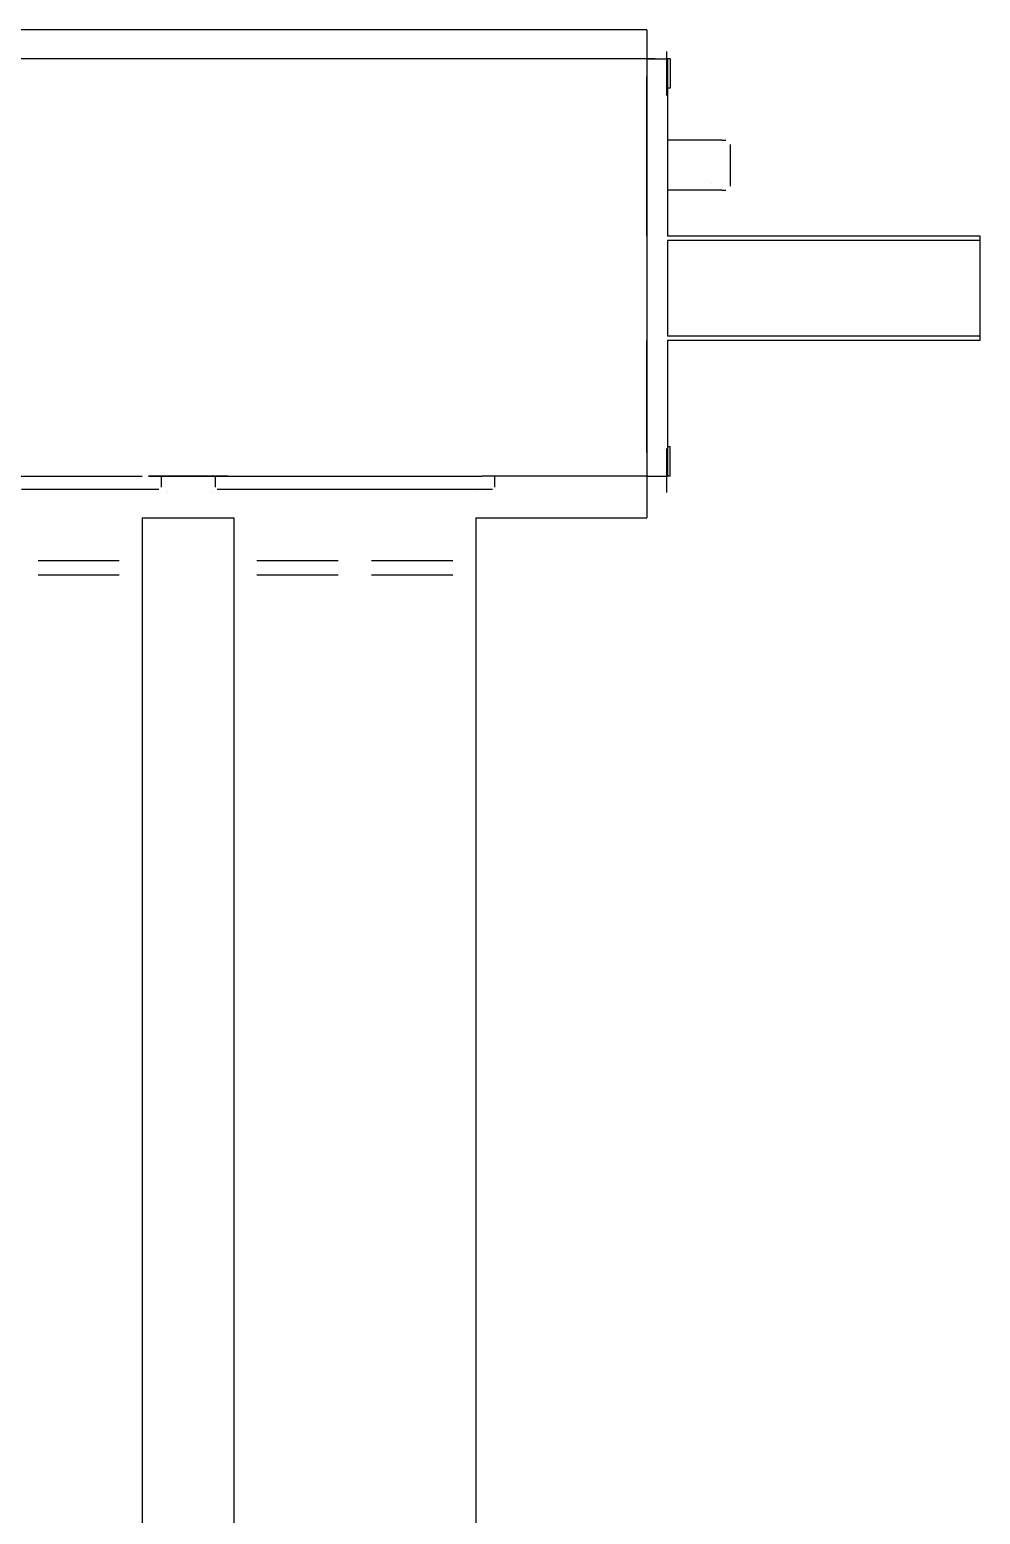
# Model space of a CAD drawing. Extents: x -84241 to 2571207, y -257021 to 1687411.
# Drawn here: x 38269.7 to 38497.7, y -12111.3 to -11755.4 of the extents above; entities that cross this region are included whole.
import ezdxf

# ---------------------------------------------------------------- set-up
doc = ezdxf.new("R2010")
doc.units = 0
doc.header["$LTSCALE"] = 1000
doc.layers.get('0').update_dxf_attribs({"linetype": 'CONTINUOUS'})
doc.layers.add('W-WSUP-EQPM', color=40, linetype='CONTINUOUS')

# ---------------------------------------------------------------- blocks, each defined once
blk = doc.blocks.new('*U359')
at = {"color": 8, "linetype": 'Continuous'}
for p, q in [((1470016.34, 3477072.33), (1468676.34, 3477072.33)), ((1470016.34, 3477072.33), (1470016.34, 3477022.83)), ((1470018.34, 3477065.33), (1468676.34, 3477065.33)), ((1470016.34, 3477065.33), (1470021.34, 3477065.33)), ((1470021.18, 3477056.54), (1470021.18, 3477067.12)), ((1470021.18, 3477067.12), (1470021.18, 3477067.12)), ((1470021.18, 3477067.12), (1470021.18, 3477067.12)), ((1470021.18, 3477067.12), (1470021.18, 3477067.12)), ((1470021.18, 3477067.12), (1470021.18, 3477067.12)), ((1470021.18, 3477067.12), (1470021.18, 3477067.12)), ((1470021.18, 3477067.12), (1470021.18, 3477067.12)), ((1470021.18, 3477067.12), (1470021.18, 3477067.12)), ((1470021.18, 3477067.12), (1470021.18, 3477067.12)), ((1470021.18, 3477067.12), (1470021.18, 3477067.12)), ((1470021.18, 3477067.12), (1470021.18, 3477067.12)), ((1470021.18, 3477067.12), (1470021.18, 3477067.12)), ((1470021.18, 3477067.12), (1470021.18, 3477067.12)), ((1470021.18, 3477067.12), (1470021.18, 3477067.12)), ((1470021.18, 3477067.12), (1470021.18, 3477067.12)), ((1470021.18, 3477067.12), (1470021.18, 3477067.12)), ((1470021.18, 3477067.12), (1470021.18, 3477067.12)), ((1470021.18, 3477067.12), (1470021.18, 3477067.12)), ((1470021.18, 3477067.12), (1470021.18, 3477067.12)), ((1470021.18, 3477067.12), (1470021.18, 3477067.12)), ((1470021.18, 3477067.12), (1470021.18, 3477067.12)), ((1470021.18, 3477067.12), (1470021.18, 3477067.12)), ((1470021.18, 3477067.12), (1470021.18, 3477067.12)), ((1470021.18, 3477067.12), (1470021.18, 3477067.12)), ((1470021.18, 3477067.12), (1470021.18, 3477067.12)), ((1470021.18, 3477067.12), (1470021.18, 3477067.12)), ((1470021.18, 3477067.12), (1470021.18, 3477067.12)), ((1470021.18, 3477067.12), (1470021.18, 3477067.12)), ((1470021.18, 3477067.12), (1470021.18, 3477067.12)), ((1470021.18, 3477067.12), (1470021.18, 3477067.12)), ((1470021.18, 3477067.12), (1470021.18, 3477067.12)), ((1470021.18, 3477067.12), (1470021.18, 3477067.12)), ((1470021.18, 3477067.12), (1470021.18, 3477067.12)), ((1470021.18, 3477067.12), (1470021.18, 3477067.12)), ((1470021.18, 3477067.12), (1470021.18, 3477067.12)), ((1470021.18, 3477067.12), (1470021.18, 3477067.12)), ((1470021.18, 3477067.12), (1470021.18, 3477067.12)), ((1470021.18, 3477067.12), (1470021.18, 3477067.12)), ((1470021.18, 3477067.12), (1470021.18, 3477067.12)), ((1470021.18, 3477067.12), (1470021.18, 3477067.12)), ((1470021.18, 3477067.12), (1470021.18, 3477067.12)), ((1470021.18, 3477067.12), (1470021.18, 3477067.12)), ((1470021.18, 3477067.12), (1470021.18, 3477067.12)), ((1470021.18, 3477067.12), (1470021.18, 3477067.12)), ((1470021.18, 3477067.12), (1470021.18, 3477067.12)), ((1470021.18, 3477067.12), (1470021.18, 3477067.12)), ((1470021.18, 3477067.12), (1470021.18, 3477067.12)), ((1470021.18, 3477067.12), (1470021.18, 3477067.12)), ((1470021.18, 3477067.12), (1470021.18, 3477067.12)), ((1470021.18, 3477067.12), (1470021.18, 3477067.12)), ((1470021.18, 3477067.12), (1470021.18, 3477067.12)), ((1470021.18, 3477067.12), (1470021.18, 3477067.12)), ((1470021.18, 3477067.12), (1470021.18, 3477067.12)), ((1470021.18, 3477067.12), (1470021.18, 3477067.12)), ((1470021.18, 3477067.12), (1470021.18, 3477067.12)), ((1470021.18, 3477067.12), (1470021.18, 3477067.12)), ((1470021.18, 3477067.12), (1470021.18, 3477067.12)), ((1470021.18, 3477067.12), (1470021.18, 3477067.12)), ((1470021.18, 3477067.12), (1470021.18, 3477067.12)), ((1470021.18, 3477067.12), (1470021.18, 3477067.12)), ((1470021.18, 3477067.12), (1470021.18, 3477067.12)), ((1470021.18, 3477067.12), (1470021.18, 3477067.12)), ((1470021.18, 3477067.12), (1470021.18, 3477067.12)), ((1470021.18, 3477067.12), (1470021.18, 3477067.12)), ((1470021.34, 3477065.33), (1470021.34, 3477022.83)), ((1470021.93, 3477065.33), (1470021.34, 3477065.33)), ((1470021.93, 3477065.33), (1470021.93, 3477058.33)), ((1470016.34, 3477022.83), (1470016.34, 3477061.09)), ((1470021.93, 3477058.33), (1470021.34, 3477058.33)), ((1470021.18, 3477056.54), (1470021.18, 3477056.54)), ((1470021.18, 3477056.54), (1470021.18, 3477056.54)), ((1470021.18, 3477056.54), (1470021.18, 3477056.54)), ((1470021.18, 3477056.54), (1470021.18, 3477056.54)), ((1470021.18, 3477056.54), (1470021.18, 3477056.54)), ((1470021.18, 3477056.54), (1470021.18, 3477056.54)), ((1470021.18, 3477056.54), (1470021.18, 3477056.54)), ((1470021.18, 3477056.54), (1470021.18, 3477056.54)), ((1470021.18, 3477056.54), (1470021.18, 3477056.54)), ((1470021.18, 3477056.54), (1470021.18, 3477056.54)), ((1470021.18, 3477056.54), (1470021.18, 3477056.54)), ((1470021.18, 3477056.54), (1470021.18, 3477056.54)), ((1470021.18, 3477056.54), (1470021.18, 3477056.54)), ((1470021.18, 3477056.54), (1470021.18, 3477056.54)), ((1470021.18, 3477056.54), (1470021.18, 3477056.54)), ((1470021.18, 3477056.54), (1470021.18, 3477056.54)), ((1470021.18, 3477056.54), (1470021.18, 3477056.54)), ((1470021.18, 3477056.54), (1470021.18, 3477056.54)), ((1470021.18, 3477056.54), (1470021.18, 3477056.54)), ((1470021.18, 3477056.54), (1470021.18, 3477056.54)), ((1470021.18, 3477056.54), (1470021.18, 3477056.54)), ((1470021.18, 3477056.54), (1470021.18, 3477056.54)), ((1470021.18, 3477056.54), (1470021.18, 3477056.54)), ((1470021.18, 3477056.54), (1470021.18, 3477056.54)), ((1470021.18, 3477056.54), (1470021.18, 3477056.54)), ((1470021.18, 3477056.54), (1470021.18, 3477056.54)), ((1470021.18, 3477056.54), (1470021.18, 3477056.54)), ((1470021.18, 3477056.54), (1470021.18, 3477056.54)), ((1470021.18, 3477056.54), (1470021.18, 3477056.54)), ((1470021.18, 3477056.54), (1470021.18, 3477056.54)), ((1470021.18, 3477056.54), (1470021.18, 3477056.54)), ((1470021.18, 3477056.54), (1470021.18, 3477056.54)), ((1470021.18, 3477056.54), (1470021.18, 3477056.54)), ((1470021.18, 3477056.54), (1470021.18, 3477056.54)), ((1470021.18, 3477056.54), (1470021.18, 3477056.54)), ((1470021.18, 3477056.54), (1470021.18, 3477056.54)), ((1470021.18, 3477056.54), (1470021.18, 3477056.54)), ((1470021.18, 3477056.54), (1470021.18, 3477056.54)), ((1470021.18, 3477056.54), (1470021.18, 3477056.54)), ((1470021.18, 3477056.54), (1470021.18, 3477056.54)), ((1470021.18, 3477056.54), (1470021.18, 3477056.54)), ((1470021.18, 3477056.54), (1470021.18, 3477056.54)), ((1470021.18, 3477056.54), (1470021.18, 3477056.54)), ((1470021.18, 3477056.54), (1470021.18, 3477056.54)), ((1470021.18, 3477056.54), (1470021.18, 3477056.54)), ((1470021.18, 3477056.54), (1470021.18, 3477056.54)), ((1470021.18, 3477056.54), (1470021.18, 3477056.54)), ((1470021.18, 3477056.54), (1470021.18, 3477056.54)), ((1470021.18, 3477056.54), (1470021.18, 3477056.54)), ((1470021.18, 3477056.54), (1470021.18, 3477056.54)), ((1470021.18, 3477056.54), (1470021.18, 3477056.54)), ((1470021.18, 3477056.54), (1470021.18, 3477056.54)), ((1470021.18, 3477056.54), (1470021.18, 3477056.54)), ((1470021.18, 3477056.54), (1470021.18, 3477056.54)), ((1470021.18, 3477056.54), (1470021.18, 3477056.54)), ((1470021.18, 3477056.54), (1470021.18, 3477056.54)), ((1470021.18, 3477056.54), (1470021.18, 3477056.54)), ((1470021.18, 3477056.54), (1470021.18, 3477056.54)), ((1470021.18, 3477056.54), (1470021.18, 3477056.54)), ((1470021.18, 3477056.54), (1470021.18, 3477056.54)), ((1470021.18, 3477056.54), (1470021.18, 3477056.54)), ((1470021.18, 3477056.54), (1470021.18, 3477056.54)), ((1470021.18, 3477056.54), (1470021.18, 3477056.54)), ((1470021.18, 3477056.54), (1470021.18, 3477056.54)), ((1470034.34, 3477045.83), (1470021.34, 3477045.83)), ((1470031.75, 3477045.97), (1470031.75, 3477045.97)), ((1470031.75, 3477045.97), (1470031.75, 3477045.97)), ((1470031.75, 3477045.97), (1470031.75, 3477045.97)), ((1470031.75, 3477045.97), (1470031.75, 3477045.97)), ((1470031.75, 3477045.97), (1470031.75, 3477045.97)), ((1470031.75, 3477045.97), (1470031.75, 3477045.97)), ((1470031.75, 3477045.97), (1470031.75, 3477045.97)), ((1470031.75, 3477045.97), (1470031.75, 3477045.97)), ((1470031.75, 3477045.97), (1470031.75, 3477045.97)), ((1470031.75, 3477045.97), (1470031.75, 3477045.97)), ((1470031.75, 3477045.97), (1470031.75, 3477045.97)), ((1470031.75, 3477045.97), (1470031.75, 3477045.97)), ((1470031.75, 3477045.97), (1470031.75, 3477045.97)), ((1470031.75, 3477045.97), (1470031.75, 3477045.97)), ((1470031.75, 3477045.97), (1470031.75, 3477045.97)), ((1470031.75, 3477045.97), (1470031.75, 3477045.97)), ((1470031.75, 3477045.97), (1470031.75, 3477045.97)), ((1470031.75, 3477045.97), (1470031.75, 3477045.97)), ((1470031.75, 3477045.97), (1470031.75, 3477045.97)), ((1470031.75, 3477045.97), (1470031.75, 3477045.97)), ((1470031.75, 3477045.97), (1470031.75, 3477045.97)), ((1470031.75, 3477045.97), (1470031.75, 3477045.97)), ((1470031.75, 3477045.97), (1470031.75, 3477045.97)), ((1470031.75, 3477045.97), (1470031.75, 3477045.97)), ((1470031.75, 3477045.97), (1470031.75, 3477045.97)), ((1470031.75, 3477045.97), (1470031.75, 3477045.97)), ((1470031.75, 3477045.97), (1470031.75, 3477045.97)), ((1470031.75, 3477045.97), (1470031.75, 3477045.97)), ((1470031.75, 3477045.97), (1470031.75, 3477045.97)), ((1470031.75, 3477045.97), (1470031.75, 3477045.97)), ((1470031.75, 3477045.97), (1470031.75, 3477045.97)), ((1470031.75, 3477045.97), (1470031.75, 3477045.97)), ((1470031.75, 3477045.97), (1470031.75, 3477045.97)), ((1470031.75, 3477045.97), (1470031.75, 3477045.97)), ((1470031.75, 3477045.97), (1470031.75, 3477045.97)), ((1470031.75, 3477045.97), (1470031.75, 3477045.97)), ((1470031.75, 3477045.97), (1470031.75, 3477045.97)), ((1470031.75, 3477045.97), (1470031.75, 3477045.97)), ((1470031.75, 3477045.97), (1470031.75, 3477045.97)), ((1470031.75, 3477045.97), (1470031.75, 3477045.97)), ((1470031.75, 3477045.97), (1470031.75, 3477045.97)), ((1470031.75, 3477045.97), (1470031.75, 3477045.97)), ((1470031.75, 3477045.97), (1470031.75, 3477045.97)), ((1470031.75, 3477045.97), (1470031.75, 3477045.97)), ((1470031.75, 3477045.97), (1470031.75, 3477045.97)), ((1470031.75, 3477045.97), (1470031.75, 3477045.97)), ((1470031.75, 3477045.97), (1470031.75, 3477045.97)), ((1470031.75, 3477045.97), (1470031.75, 3477045.97)), ((1470031.75, 3477045.97), (1470031.75, 3477045.97)), ((1470031.75, 3477045.97), (1470031.75, 3477045.97)), ((1470031.75, 3477045.97), (1470031.75, 3477045.97)), ((1470031.75, 3477045.97), (1470031.75, 3477045.97)), ((1470031.75, 3477045.97), (1470031.75, 3477045.97)), ((1470031.75, 3477045.97), (1470031.75, 3477045.97)), ((1470031.75, 3477045.97), (1470031.75, 3477045.97)), ((1470031.75, 3477045.97), (1470031.75, 3477045.97)), ((1470031.75, 3477045.97), (1470031.75, 3477045.97)), ((1470031.75, 3477045.97), (1470031.75, 3477045.97)), ((1470031.75, 3477045.97), (1470031.75, 3477045.97)), ((1470031.75, 3477045.97), (1470031.75, 3477045.97)), ((1470031.75, 3477045.97), (1470031.75, 3477045.97)), ((1470031.75, 3477045.97), (1470031.75, 3477045.97)), ((1470031.75, 3477045.97), (1470031.75, 3477045.97)), ((1470031.75, 3477045.97), (1470031.75, 3477045.97)), ((1470031.75, 3477045.97), (1470031.75, 3477045.97)), ((1470031.75, 3477045.97), (1470031.75, 3477045.97)), ((1470031.75, 3477045.97), (1470031.75, 3477045.97)), ((1470031.75, 3477045.97), (1470031.75, 3477045.97)), ((1470031.75, 3477045.97), (1470031.75, 3477045.97)), ((1470031.75, 3477045.97), (1470031.75, 3477045.97)), ((1470031.75, 3477045.97), (1470031.75, 3477045.97)), ((1470031.75, 3477045.97), (1470031.75, 3477045.97)), ((1470031.75, 3477045.97), (1470031.75, 3477045.97)), ((1470031.75, 3477045.97), (1470031.75, 3477045.97)), ((1470031.75, 3477045.97), (1470031.75, 3477045.97)), ((1470031.75, 3477045.97), (1470031.75, 3477045.97)), ((1470031.75, 3477045.97), (1470031.75, 3477045.97)), ((1470031.75, 3477045.97), (1470031.75, 3477045.97)), ((1470031.75, 3477045.97), (1470031.75, 3477045.97)), ((1470031.75, 3477045.97), (1470031.75, 3477045.97)), ((1470031.75, 3477045.97), (1470031.75, 3477045.97)), ((1470031.75, 3477045.97), (1470031.75, 3477045.97)), ((1470031.75, 3477045.97), (1470031.75, 3477045.97)), ((1470031.75, 3477045.97), (1470031.75, 3477045.97)), ((1470031.75, 3477045.97), (1470031.75, 3477045.97)), ((1470031.75, 3477045.97), (1470031.75, 3477045.97)), ((1470031.75, 3477045.97), (1470031.75, 3477045.97)), ((1470031.75, 3477045.97), (1470031.75, 3477045.97)), ((1470031.75, 3477045.97), (1470031.75, 3477045.97)), ((1470031.75, 3477045.97), (1470031.75, 3477045.97)), ((1470031.75, 3477045.97), (1470031.75, 3477045.97)), ((1470031.75, 3477045.97), (1470031.75, 3477045.97)), ((1470031.75, 3477045.97), (1470031.75, 3477045.97)), ((1470031.75, 3477045.97), (1470031.75, 3477045.97)), ((1470031.75, 3477045.97), (1470031.75, 3477045.97)), ((1470031.75, 3477045.97), (1470031.75, 3477045.97)), ((1470031.75, 3477045.97), (1470031.75, 3477045.97)), ((1470031.75, 3477045.97), (1470031.75, 3477045.97)), ((1470031.75, 3477045.97), (1470031.75, 3477045.97)), ((1470031.75, 3477045.97), (1470031.75, 3477045.97)), ((1470031.75, 3477045.97), (1470031.75, 3477045.97)), ((1470031.75, 3477045.97), (1470031.75, 3477045.97)), ((1470031.75, 3477045.97), (1470031.75, 3477045.97)), ((1470031.75, 3477045.97), (1470031.75, 3477045.97)), ((1470031.75, 3477045.97), (1470031.75, 3477045.97)), ((1470031.75, 3477045.97), (1470031.75, 3477045.97)), ((1470031.75, 3477045.97), (1470031.75, 3477045.97)), ((1470031.75, 3477045.97), (1470031.75, 3477045.97)), ((1470031.75, 3477045.97), (1470031.75, 3477045.97)), ((1470031.75, 3477045.97), (1470031.75, 3477045.97)), ((1470031.75, 3477045.97), (1470031.75, 3477045.97)), ((1470031.75, 3477045.97), (1470031.75, 3477045.97)), ((1470031.75, 3477045.97), (1470031.75, 3477045.97)), ((1470031.75, 3477045.97), (1470031.75, 3477045.97)), ((1470031.75, 3477045.97), (1470031.75, 3477045.97)), ((1470031.75, 3477045.97), (1470031.75, 3477045.97)), ((1470031.75, 3477045.97), (1470031.75, 3477045.97)), ((1470031.75, 3477045.97), (1470031.75, 3477045.97)), ((1470031.75, 3477045.97), (1470031.75, 3477045.97)), ((1470031.75, 3477045.97), (1470031.75, 3477045.97)), ((1470031.75, 3477045.97), (1470031.75, 3477045.97)), ((1470031.75, 3477045.97), (1470031.75, 3477045.97)), ((1470031.75, 3477045.97), (1470031.75, 3477045.97)), ((1470031.75, 3477045.97), (1470031.75, 3477045.97)), ((1470031.75, 3477045.97), (1470031.75, 3477045.97)), ((1470031.75, 3477045.97), (1470031.75, 3477045.97)), ((1470031.75, 3477045.97), (1470031.75, 3477045.97)), ((1470031.75, 3477045.97), (1470031.75, 3477045.97)), ((1470034.34, 3477045.83), (1470035.34, 3477045.83)), ((1470036.34, 3477044.83), (1470036.34, 3477034.83)), ((1470034.34, 3477033.83), (1470021.34, 3477033.83)), ((1470031.75, 3477035.39), (1470031.75, 3477035.39)), ((1470031.75, 3477035.39), (1470031.75, 3477035.39)), ((1470031.75, 3477035.39), (1470031.75, 3477035.39)), ((1470031.75, 3477035.39), (1470031.75, 3477035.39)), ((1470031.75, 3477035.39), (1470031.75, 3477035.39)), ((1470031.75, 3477035.39), (1470031.75, 3477035.39)), ((1470031.75, 3477035.39), (1470031.75, 3477035.39)), ((1470031.75, 3477035.39), (1470031.75, 3477035.39)), ((1470031.75, 3477035.39), (1470031.75, 3477035.39)), ((1470031.75, 3477035.39), (1470031.75, 3477035.39)), ((1470031.75, 3477035.39), (1470031.75, 3477035.39)), ((1470031.75, 3477035.39), (1470031.75, 3477035.39)), ((1470031.75, 3477035.39), (1470031.75, 3477035.39)), ((1470031.75, 3477035.39), (1470031.75, 3477035.39)), ((1470031.75, 3477035.39), (1470031.75, 3477035.39)), ((1470031.75, 3477035.39), (1470031.75, 3477035.39)), ((1470031.75, 3477035.39), (1470031.75, 3477035.39)), ((1470031.75, 3477035.39), (1470031.75, 3477035.39)), ((1470031.75, 3477035.39), (1470031.75, 3477035.39)), ((1470031.75, 3477035.39), (1470031.75, 3477035.39)), ((1470031.75, 3477035.39), (1470031.75, 3477035.39)), ((1470031.75, 3477035.39), (1470031.75, 3477035.39)), ((1470031.75, 3477035.39), (1470031.75, 3477035.39)), ((1470031.75, 3477035.39), (1470031.75, 3477035.39)), ((1470031.75, 3477035.39), (1470031.75, 3477035.39)), ((1470031.75, 3477035.39), (1470031.75, 3477035.39)), ((1470031.75, 3477035.39), (1470031.75, 3477035.39)), ((1470031.75, 3477035.39), (1470031.75, 3477035.39)), ((1470031.75, 3477035.39), (1470031.75, 3477035.39)), ((1470031.75, 3477035.39), (1470031.75, 3477035.39)), ((1470031.75, 3477035.39), (1470031.75, 3477035.39)), ((1470031.75, 3477035.39), (1470031.75, 3477035.39)), ((1470031.75, 3477035.39), (1470031.75, 3477035.39)), ((1470031.75, 3477035.39), (1470031.75, 3477035.39)), ((1470031.75, 3477035.39), (1470031.75, 3477035.39)), ((1470031.75, 3477035.39), (1470031.75, 3477035.39)), ((1470031.75, 3477035.39), (1470031.75, 3477035.39)), ((1470031.75, 3477035.39), (1470031.75, 3477035.39)), ((1470031.75, 3477035.39), (1470031.75, 3477035.39)), ((1470031.75, 3477035.39), (1470031.75, 3477035.39)), ((1470031.75, 3477035.39), (1470031.75, 3477035.39)), ((1470031.75, 3477035.39), (1470031.75, 3477035.39)), ((1470031.75, 3477035.39), (1470031.75, 3477035.39)), ((1470031.75, 3477035.39), (1470031.75, 3477035.39)), ((1470031.75, 3477035.39), (1470031.75, 3477035.39)), ((1470031.75, 3477035.39), (1470031.75, 3477035.39)), ((1470031.75, 3477035.39), (1470031.75, 3477035.39)), ((1470031.75, 3477035.39), (1470031.75, 3477035.39)), ((1470031.75, 3477035.39), (1470031.75, 3477035.39)), ((1470031.75, 3477035.39), (1470031.75, 3477035.39)), ((1470031.75, 3477035.39), (1470031.75, 3477035.39)), ((1470031.75, 3477035.39), (1470031.75, 3477035.39)), ((1470031.75, 3477035.39), (1470031.75, 3477035.39)), ((1470031.75, 3477035.39), (1470031.75, 3477035.39)), ((1470031.75, 3477035.39), (1470031.75, 3477035.39)), ((1470031.75, 3477035.39), (1470031.75, 3477035.39)), ((1470031.75, 3477035.39), (1470031.75, 3477035.39)), ((1470031.75, 3477035.39), (1470031.75, 3477035.39)), ((1470031.75, 3477035.39), (1470031.75, 3477035.39)), ((1470031.75, 3477035.39), (1470031.75, 3477035.39)), ((1470031.75, 3477035.39), (1470031.75, 3477035.39)), ((1470031.75, 3477035.39), (1470031.75, 3477035.39)), ((1470031.75, 3477035.39), (1470031.75, 3477035.39)), ((1470031.75, 3477035.39), (1470031.75, 3477035.39)), ((1470031.75, 3477035.39), (1470031.75, 3477035.39)), ((1470031.75, 3477035.39), (1470031.75, 3477035.39)), ((1470031.75, 3477035.39), (1470031.75, 3477035.39)), ((1470031.75, 3477035.39), (1470031.75, 3477035.39)), ((1470031.75, 3477035.39), (1470031.75, 3477035.39)), ((1470031.75, 3477035.39), (1470031.75, 3477035.39)), ((1470031.75, 3477035.39), (1470031.75, 3477035.39)), ((1470031.75, 3477035.39), (1470031.75, 3477035.39)), ((1470031.75, 3477035.39), (1470031.75, 3477035.39)), ((1470031.75, 3477035.39), (1470031.75, 3477035.39)), ((1470031.75, 3477035.39), (1470031.75, 3477035.39)), ((1470031.75, 3477035.39), (1470031.75, 3477035.39)), ((1470031.75, 3477035.39), (1470031.75, 3477035.39)), ((1470031.75, 3477035.39), (1470031.75, 3477035.39)), ((1470031.75, 3477035.39), (1470031.75, 3477035.39)), ((1470031.75, 3477035.39), (1470031.75, 3477035.39)), ((1470031.75, 3477035.39), (1470031.75, 3477035.39)), ((1470031.75, 3477035.39), (1470031.75, 3477035.39)), ((1470031.75, 3477035.39), (1470031.75, 3477035.39)), ((1470031.75, 3477035.39), (1470031.75, 3477035.39)), ((1470031.75, 3477035.39), (1470031.75, 3477035.39)), ((1470031.75, 3477035.39), (1470031.75, 3477035.39)), ((1470031.75, 3477035.39), (1470031.75, 3477035.39)), ((1470031.75, 3477035.39), (1470031.75, 3477035.39)), ((1470031.75, 3477035.39), (1470031.75, 3477035.39)), ((1470031.75, 3477035.39), (1470031.75, 3477035.39)), ((1470031.75, 3477035.39), (1470031.75, 3477035.39)), ((1470031.75, 3477035.39), (1470031.75, 3477035.39)), ((1470031.75, 3477035.39), (1470031.75, 3477035.39)), ((1470031.75, 3477035.39), (1470031.75, 3477035.39)), ((1470031.75, 3477035.39), (1470031.75, 3477035.39)), ((1470031.75, 3477035.39), (1470031.75, 3477035.39)), ((1470031.75, 3477035.39), (1470031.75, 3477035.39)), ((1470031.75, 3477035.39), (1470031.75, 3477035.39)), ((1470031.75, 3477035.39), (1470031.75, 3477035.39)), ((1470031.75, 3477035.39), (1470031.75, 3477035.39)), ((1470031.75, 3477035.39), (1470031.75, 3477035.39)), ((1470031.75, 3477035.39), (1470031.75, 3477035.39)), ((1470031.75, 3477035.39), (1470031.75, 3477035.39)), ((1470031.75, 3477035.39), (1470031.75, 3477035.39)), ((1470031.75, 3477035.39), (1470031.75, 3477035.39)), ((1470031.75, 3477035.39), (1470031.75, 3477035.39)), ((1470031.75, 3477035.39), (1470031.75, 3477035.39)), ((1470031.75, 3477035.39), (1470031.75, 3477035.39)), ((1470031.75, 3477035.39), (1470031.75, 3477035.39)), ((1470031.75, 3477035.39), (1470031.75, 3477035.39)), ((1470031.75, 3477035.39), (1470031.75, 3477035.39)), ((1470031.75, 3477035.39), (1470031.75, 3477035.39)), ((1470031.75, 3477035.39), (1470031.75, 3477035.39)), ((1470031.75, 3477035.39), (1470031.75, 3477035.39)), ((1470031.75, 3477035.39), (1470031.75, 3477035.39)), ((1470031.75, 3477035.39), (1470031.75, 3477035.39)), ((1470031.75, 3477035.39), (1470031.75, 3477035.39)), ((1470031.75, 3477035.39), (1470031.75, 3477035.39)), ((1470031.75, 3477035.39), (1470031.75, 3477035.39)), ((1470031.75, 3477035.39), (1470031.75, 3477035.39)), ((1470031.75, 3477035.39), (1470031.75, 3477035.39)), ((1470031.75, 3477035.39), (1470031.75, 3477035.39)), ((1470031.75, 3477035.39), (1470031.75, 3477035.39)), ((1470031.75, 3477035.39), (1470031.75, 3477035.39)), ((1470031.75, 3477035.39), (1470031.75, 3477035.39)), ((1470031.75, 3477035.39), (1470031.75, 3477035.39)), ((1470031.75, 3477035.39), (1470031.75, 3477035.39)), ((1470031.75, 3477035.39), (1470031.75, 3477035.39)), ((1470034.34, 3477033.83), (1470035.34, 3477033.83)), ((1470016.34, 3477022.83), (1470016.34, 3476955.33)), ((1470096.34, 3477022.83), (1470021.34, 3477022.83)), ((1470096.34, 3476997.83), (1470096.34, 3477022.83)), ((1470096.34, 3476997.83), (1470096.34, 3477022.83)), ((1470096.34, 3477021.83), (1470021.34, 3477021.83)), ((1470021.34, 3477021.83), (1470021.34, 3476998.83)), ((1470016.34, 3476970.98), (1470016.34, 3476997.83)), ((1470096.34, 3476998.83), (1470021.34, 3476998.83)), ((1470096.34, 3476997.83), (1470021.34, 3476997.83)), ((1470021.34, 3476997.83), (1470021.34, 3476965.33)), ((1470021.93, 3476972.33), (1470021.34, 3476972.33)), ((1470021.93, 3476965.33), (1470021.93, 3476972.33)), ((1470021.18, 3476961.36), (1470021.18, 3476971.94)), ((1470021.18, 3476971.94), (1470021.18, 3476971.94)), ((1470021.18, 3476971.94), (1470021.18, 3476971.94)), ((1470021.18, 3476971.94), (1470021.18, 3476971.94)), ((1470021.18, 3476971.94), (1470021.18, 3476971.94)), ((1470021.18, 3476971.94), (1470021.18, 3476971.94)), ((1470021.18, 3476971.94), (1470021.18, 3476971.94)), ((1470021.18, 3476971.94), (1470021.18, 3476971.94)), ((1470021.18, 3476971.94), (1470021.18, 3476971.94)), ((1470021.18, 3476971.94), (1470021.18, 3476971.94)), ((1470021.18, 3476971.94), (1470021.18, 3476971.94)), ((1470021.18, 3476971.94), (1470021.18, 3476971.94)), ((1470021.18, 3476971.94), (1470021.18, 3476971.94)), ((1470021.18, 3476971.94), (1470021.18, 3476971.94)), ((1470021.18, 3476971.94), (1470021.18, 3476971.94)), ((1470021.18, 3476971.94), (1470021.18, 3476971.94)), ((1470021.18, 3476971.94), (1470021.18, 3476971.94)), ((1470021.18, 3476971.94), (1470021.18, 3476971.94)), ((1470021.18, 3476971.94), (1470021.18, 3476971.94)), ((1470021.18, 3476971.94), (1470021.18, 3476971.94)), ((1470021.18, 3476971.94), (1470021.18, 3476971.94)), ((1470021.18, 3476971.94), (1470021.18, 3476971.94)), ((1470021.18, 3476971.94), (1470021.18, 3476971.94)), ((1470021.18, 3476971.94), (1470021.18, 3476971.94)), ((1470021.18, 3476971.94), (1470021.18, 3476971.94)), ((1470021.18, 3476971.94), (1470021.18, 3476971.94)), ((1470021.18, 3476971.94), (1470021.18, 3476971.94)), ((1470021.18, 3476971.94), (1470021.18, 3476971.94)), ((1470021.18, 3476971.94), (1470021.18, 3476971.94)), ((1470021.18, 3476971.94), (1470021.18, 3476971.94)), ((1470021.18, 3476971.94), (1470021.18, 3476971.94)), ((1470021.18, 3476971.94), (1470021.18, 3476971.94)), ((1470021.18, 3476971.94), (1470021.18, 3476971.94)), ((1470021.18, 3476971.94), (1470021.18, 3476971.94)), ((1470021.18, 3476971.94), (1470021.18, 3476971.94)), ((1470021.18, 3476971.94), (1470021.18, 3476971.94)), ((1470021.18, 3476971.94), (1470021.18, 3476971.94)), ((1470021.18, 3476971.94), (1470021.18, 3476971.94)), ((1470021.18, 3476971.94), (1470021.18, 3476971.94)), ((1470021.18, 3476971.94), (1470021.18, 3476971.94)), ((1470021.18, 3476971.94), (1470021.18, 3476971.94)), ((1470021.18, 3476971.94), (1470021.18, 3476971.94)), ((1470021.18, 3476971.94), (1470021.18, 3476971.94)), ((1470021.18, 3476971.94), (1470021.18, 3476971.94)), ((1470021.18, 3476971.94), (1470021.18, 3476971.94)), ((1470021.18, 3476971.94), (1470021.18, 3476971.94)), ((1470021.18, 3476971.94), (1470021.18, 3476971.94)), ((1470021.18, 3476971.94), (1470021.18, 3476971.94)), ((1470021.18, 3476971.94), (1470021.18, 3476971.94)), ((1470021.18, 3476971.94), (1470021.18, 3476971.94)), ((1470021.18, 3476971.94), (1470021.18, 3476971.94)), ((1470021.18, 3476971.94), (1470021.18, 3476971.94)), ((1470021.18, 3476971.94), (1470021.18, 3476971.94)), ((1470021.18, 3476971.94), (1470021.18, 3476971.94)), ((1470021.18, 3476971.94), (1470021.18, 3476971.94)), ((1470021.18, 3476971.94), (1470021.18, 3476971.94)), ((1470021.18, 3476971.94), (1470021.18, 3476971.94)), ((1470021.18, 3476971.94), (1470021.18, 3476971.94)), ((1470021.18, 3476971.94), (1470021.18, 3476971.94)), ((1470021.18, 3476971.94), (1470021.18, 3476971.94)), ((1470021.18, 3476971.94), (1470021.18, 3476971.94)), ((1470021.18, 3476971.94), (1470021.18, 3476971.94)), ((1470021.18, 3476971.94), (1470021.18, 3476971.94)), ((1470021.18, 3476971.94), (1470021.18, 3476971.94)), ((1470021.18, 3476971.94), (1470021.18, 3476971.94)), ((1470021.18, 3476971.94), (1470021.18, 3476971.94)), ((1470021.18, 3476971.94), (1470021.18, 3476971.94)), ((1470021.18, 3476971.94), (1470021.18, 3476971.94)), ((1470021.18, 3476971.94), (1470021.18, 3476971.94)), ((1470021.18, 3476971.94), (1470021.18, 3476971.94)), ((1470021.18, 3476971.94), (1470021.18, 3476971.94)), ((1470021.18, 3476971.94), (1470021.18, 3476971.94)), ((1470021.18, 3476971.94), (1470021.18, 3476971.94)), ((1470021.18, 3476971.94), (1470021.18, 3476971.94)), ((1470021.18, 3476971.94), (1470021.18, 3476971.94)), ((1470021.18, 3476971.94), (1470021.18, 3476971.94)), ((1470021.18, 3476971.94), (1470021.18, 3476971.94)), ((1470021.18, 3476971.94), (1470021.18, 3476971.94)), ((1470021.18, 3476971.94), (1470021.18, 3476971.94)), ((1470021.18, 3476971.94), (1470021.18, 3476971.94)), ((1470021.18, 3476971.94), (1470021.18, 3476971.94)), ((1470021.18, 3476971.94), (1470021.18, 3476971.94)), ((1470021.18, 3476971.94), (1470021.18, 3476971.94)), ((1470021.18, 3476971.94), (1470021.18, 3476971.94)), ((1470021.18, 3476971.94), (1470021.18, 3476971.94)), ((1470021.18, 3476971.94), (1470021.18, 3476971.94)), ((1470021.18, 3476971.94), (1470021.18, 3476971.94)), ((1470021.18, 3476971.94), (1470021.18, 3476971.94)), ((1470021.18, 3476971.94), (1470021.18, 3476971.94)), ((1470021.18, 3476971.94), (1470021.18, 3476971.94)), ((1470021.18, 3476971.94), (1470021.18, 3476971.94)), ((1470021.18, 3476971.94), (1470021.18, 3476971.94)), ((1470021.18, 3476971.94), (1470021.18, 3476971.94)), ((1470021.18, 3476971.94), (1470021.18, 3476971.94)), ((1470021.18, 3476971.94), (1470021.18, 3476971.94)), ((1470021.18, 3476971.94), (1470021.18, 3476971.94)), ((1470021.18, 3476971.94), (1470021.18, 3476971.94)), ((1470021.18, 3476971.94), (1470021.18, 3476971.94)), ((1470021.18, 3476971.94), (1470021.18, 3476971.94)), ((1470021.18, 3476971.94), (1470021.18, 3476971.94)), ((1470021.18, 3476971.94), (1470021.18, 3476971.94)), ((1470021.18, 3476971.94), (1470021.18, 3476971.94)), ((1470021.18, 3476971.94), (1470021.18, 3476971.94)), ((1468676.34, 3476965.33), (1469895.34, 3476965.33)), ((1469896.84, 3476965.33), (1469976.84, 3476965.33)), ((1469915.84, 3476965.33), (1469896.84, 3476965.33)), ((1469899.84, 3476965.33), (1469896.84, 3476965.33)), ((1469899.84, 3476965.33), (1469899.84, 3476962.63)), ((1469912.84, 3476965.33), (1469915.84, 3476965.33)), ((1469912.84, 3476965.33), (1469912.84, 3476962.63)), ((1470016.34, 3476965.33), (1469976.84, 3476965.33)), ((1469979.84, 3476965.33), (1469976.84, 3476965.33)), ((1469979.84, 3476965.33), (1469979.84, 3476962.63)), ((1470016.34, 3476965.33), (1470021.34, 3476965.33)), ((1470021.93, 3476965.33), (1470021.34, 3476965.33)), ((1469899.34, 3476962.13), (1469866.34, 3476962.13)), ((1469899.34, 3476962.13), (1469895.34, 3476962.13)), ((1469946.34, 3476962.13), (1469913.34, 3476962.13)), ((1469917.34, 3476962.13), (1469913.34, 3476962.13)), ((1469979.34, 3476962.13), (1469946.34, 3476962.13)), ((1469979.34, 3476962.13), (1469975.34, 3476962.13)), ((1469901.42, 3476961.36), (1469901.42, 3476961.36)), ((1469901.42, 3476961.36), (1469901.42, 3476961.36)), ((1469901.42, 3476961.36), (1469901.42, 3476961.36)), ((1469901.42, 3476961.36), (1469901.42, 3476961.36)), ((1469901.42, 3476961.36), (1469901.42, 3476961.36)), ((1469901.42, 3476961.36), (1469901.42, 3476961.36)), ((1469901.42, 3476961.36), (1469901.42, 3476961.36)), ((1469901.42, 3476961.36), (1469901.42, 3476961.36)), ((1469901.42, 3476961.36), (1469901.42, 3476961.36)), ((1469901.42, 3476961.36), (1469901.42, 3476961.36)), ((1469901.42, 3476961.36), (1469901.42, 3476961.36)), ((1469901.42, 3476961.36), (1469901.42, 3476961.36)), ((1469901.42, 3476961.36), (1469901.42, 3476961.36)), ((1469901.42, 3476961.36), (1469901.42, 3476961.36)), ((1469901.42, 3476961.36), (1469901.42, 3476961.36)), ((1469901.42, 3476961.36), (1469901.42, 3476961.36)), ((1469901.42, 3476961.36), (1469901.42, 3476961.36)), ((1469901.42, 3476961.36), (1469901.42, 3476961.36)), ((1469901.42, 3476961.36), (1469901.42, 3476961.36)), ((1469901.42, 3476961.36), (1469901.42, 3476961.36)), ((1469901.42, 3476961.36), (1469901.42, 3476961.36)), ((1469901.42, 3476961.36), (1469901.42, 3476961.36)), ((1469901.42, 3476961.36), (1469901.42, 3476961.36)), ((1469901.42, 3476961.36), (1469901.42, 3476961.36)), ((1469901.42, 3476961.36), (1469901.42, 3476961.36)), ((1469901.42, 3476961.36), (1469901.42, 3476961.36)), ((1469901.42, 3476961.36), (1469901.42, 3476961.36)), ((1469901.42, 3476961.36), (1469901.42, 3476961.36)), ((1469901.42, 3476961.36), (1469901.42, 3476961.36)), ((1469901.42, 3476961.36), (1469901.42, 3476961.36)), ((1469901.42, 3476961.36), (1469901.42, 3476961.36)), ((1469901.42, 3476961.36), (1469901.42, 3476961.36)), ((1469901.42, 3476961.36), (1469901.42, 3476961.36)), ((1469901.42, 3476961.36), (1469901.42, 3476961.36)), ((1469901.42, 3476961.36), (1469901.42, 3476961.36)), ((1469901.42, 3476961.36), (1469901.42, 3476961.36)), ((1469901.42, 3476961.36), (1469901.42, 3476961.36)), ((1469901.42, 3476961.36), (1469901.42, 3476961.36)), ((1469901.42, 3476961.36), (1469901.42, 3476961.36)), ((1469901.42, 3476961.36), (1469901.42, 3476961.36)), ((1469901.42, 3476961.36), (1469901.42, 3476961.36)), ((1469901.42, 3476961.36), (1469901.42, 3476961.36)), ((1469901.42, 3476961.36), (1469901.42, 3476961.36)), ((1469901.42, 3476961.36), (1469901.42, 3476961.36)), ((1469901.42, 3476961.36), (1469901.42, 3476961.36)), ((1469901.42, 3476961.36), (1469901.42, 3476961.36)), ((1469901.42, 3476961.36), (1469901.42, 3476961.36)), ((1469901.42, 3476961.36), (1469901.42, 3476961.36)), ((1469901.42, 3476961.36), (1469901.42, 3476961.36)), ((1469901.42, 3476961.36), (1469901.42, 3476961.36)), ((1469901.42, 3476961.36), (1469901.42, 3476961.36)), ((1469901.42, 3476961.36), (1469901.42, 3476961.36)), ((1469901.42, 3476961.36), (1469901.42, 3476961.36)), ((1469901.42, 3476961.36), (1469901.42, 3476961.36)), ((1469901.42, 3476961.36), (1469901.42, 3476961.36)), ((1469901.42, 3476961.36), (1469901.42, 3476961.36)), ((1469901.42, 3476961.36), (1469901.42, 3476961.36)), ((1469901.42, 3476961.36), (1469901.42, 3476961.36)), ((1469901.42, 3476961.36), (1469901.42, 3476961.36)), ((1469901.42, 3476961.36), (1469901.42, 3476961.36)), ((1469901.42, 3476961.36), (1469901.42, 3476961.36)), ((1469901.42, 3476961.36), (1469901.42, 3476961.36)), ((1469901.42, 3476961.36), (1469901.42, 3476961.36)), ((1469901.42, 3476961.36), (1469901.42, 3476961.36)), ((1469901.42, 3476961.36), (1469901.42, 3476961.36)), ((1469901.42, 3476961.36), (1469901.42, 3476961.36)), ((1469901.42, 3476961.36), (1469901.42, 3476961.36)), ((1469901.42, 3476961.36), (1469901.42, 3476961.36)), ((1469901.42, 3476961.36), (1469901.42, 3476961.36)), ((1469901.42, 3476961.36), (1469901.42, 3476961.36)), ((1469901.42, 3476961.36), (1469901.42, 3476961.36)), ((1469901.42, 3476961.36), (1469901.42, 3476961.36)), ((1469901.42, 3476961.36), (1469901.42, 3476961.36)), ((1469901.42, 3476961.36), (1469901.42, 3476961.36)), ((1469901.42, 3476961.36), (1469901.42, 3476961.36)), ((1469901.42, 3476961.36), (1469901.42, 3476961.36)), ((1469901.42, 3476961.36), (1469901.42, 3476961.36)), ((1469901.42, 3476961.36), (1469901.42, 3476961.36)), ((1469901.42, 3476961.36), (1469901.42, 3476961.36)), ((1469901.42, 3476961.36), (1469901.42, 3476961.36)), ((1469901.42, 3476961.36), (1469901.42, 3476961.36)), ((1469901.42, 3476961.36), (1469901.42, 3476961.36)), ((1469901.42, 3476961.36), (1469901.42, 3476961.36)), ((1469901.42, 3476961.36), (1469901.42, 3476961.36)), ((1469901.42, 3476961.36), (1469901.42, 3476961.36)), ((1469901.42, 3476961.36), (1469901.42, 3476961.36)), ((1469901.42, 3476961.36), (1469901.42, 3476961.36)), ((1469901.42, 3476961.36), (1469901.42, 3476961.36)), ((1469901.42, 3476961.36), (1469901.42, 3476961.36)), ((1469901.42, 3476961.36), (1469901.42, 3476961.36)), ((1469901.42, 3476961.36), (1469901.42, 3476961.36)), ((1469901.42, 3476961.36), (1469901.42, 3476961.36)), ((1469901.42, 3476961.36), (1469901.42, 3476961.36)), ((1469901.42, 3476961.36), (1469901.42, 3476961.36)), ((1469901.42, 3476961.36), (1469901.42, 3476961.36)), ((1469901.42, 3476961.36), (1469901.42, 3476961.36)), ((1469901.42, 3476961.36), (1469901.42, 3476961.36)), ((1469901.42, 3476961.36), (1469901.42, 3476961.36)), ((1469901.42, 3476961.36), (1469901.42, 3476961.36)), ((1469901.42, 3476961.36), (1469901.42, 3476961.36)), ((1469901.42, 3476961.36), (1469901.42, 3476961.36)), ((1469901.42, 3476961.36), (1469901.42, 3476961.36)), ((1469901.42, 3476961.36), (1469901.42, 3476961.36)), ((1469901.42, 3476961.36), (1469901.42, 3476961.36)), ((1469901.42, 3476961.36), (1469901.42, 3476961.36)), ((1469901.42, 3476961.36), (1469901.42, 3476961.36)), ((1469901.42, 3476961.36), (1469901.42, 3476961.36)), ((1469901.42, 3476961.36), (1469901.42, 3476961.36)), ((1469901.42, 3476961.36), (1469901.42, 3476961.36)), ((1469901.42, 3476961.36), (1469901.42, 3476961.36)), ((1469901.42, 3476961.36), (1469901.42, 3476961.36)), ((1469901.42, 3476961.36), (1469901.42, 3476961.36)), ((1469901.42, 3476961.36), (1469901.42, 3476961.36)), ((1469901.42, 3476961.36), (1469901.42, 3476961.36)), ((1469901.42, 3476961.36), (1469901.42, 3476961.36)), ((1469901.42, 3476961.36), (1469901.42, 3476961.36)), ((1469901.42, 3476961.36), (1469901.42, 3476961.36)), ((1469901.42, 3476961.36), (1469901.42, 3476961.36)), ((1469901.42, 3476961.36), (1469901.42, 3476961.36)), ((1469901.42, 3476961.36), (1469901.42, 3476961.36)), ((1469901.42, 3476961.36), (1469901.42, 3476961.36)), ((1469901.42, 3476961.36), (1469901.42, 3476961.36)), ((1469901.42, 3476961.36), (1469901.42, 3476961.36)), ((1469901.42, 3476961.36), (1469901.42, 3476961.36)), ((1469901.42, 3476961.36), (1469901.42, 3476961.36)), ((1469901.42, 3476961.36), (1469901.42, 3476961.36)), ((1469901.42, 3476961.36), (1469901.42, 3476961.36)), ((1469901.42, 3476961.36), (1469901.42, 3476961.36)), ((1469911.99, 3476961.36), (1469911.99, 3476961.36)), ((1469911.99, 3476961.36), (1469911.99, 3476961.36)), ((1469911.99, 3476961.36), (1469911.99, 3476961.36)), ((1469911.99, 3476961.36), (1469911.99, 3476961.36)), ((1469911.99, 3476961.36), (1469911.99, 3476961.36)), ((1469911.99, 3476961.36), (1469911.99, 3476961.36)), ((1469911.99, 3476961.36), (1469911.99, 3476961.36)), ((1469911.99, 3476961.36), (1469911.99, 3476961.36)), ((1469911.99, 3476961.36), (1469911.99, 3476961.36)), ((1469911.99, 3476961.36), (1469911.99, 3476961.36)), ((1469911.99, 3476961.36), (1469911.99, 3476961.36)), ((1469911.99, 3476961.36), (1469911.99, 3476961.36)), ((1469911.99, 3476961.36), (1469911.99, 3476961.36)), ((1469911.99, 3476961.36), (1469911.99, 3476961.36)), ((1469911.99, 3476961.36), (1469911.99, 3476961.36)), ((1469911.99, 3476961.36), (1469911.99, 3476961.36)), ((1469911.99, 3476961.36), (1469911.99, 3476961.36)), ((1469911.99, 3476961.36), (1469911.99, 3476961.36)), ((1469911.99, 3476961.36), (1469911.99, 3476961.36)), ((1469911.99, 3476961.36), (1469911.99, 3476961.36)), ((1469911.99, 3476961.36), (1469911.99, 3476961.36)), ((1469911.99, 3476961.36), (1469911.99, 3476961.36)), ((1469911.99, 3476961.36), (1469911.99, 3476961.36)), ((1469911.99, 3476961.36), (1469911.99, 3476961.36)), ((1469911.99, 3476961.36), (1469911.99, 3476961.36)), ((1469911.99, 3476961.36), (1469911.99, 3476961.36)), ((1469911.99, 3476961.36), (1469911.99, 3476961.36)), ((1469911.99, 3476961.36), (1469911.99, 3476961.36)), ((1469911.99, 3476961.36), (1469911.99, 3476961.36)), ((1469911.99, 3476961.36), (1469911.99, 3476961.36)), ((1469911.99, 3476961.36), (1469911.99, 3476961.36)), ((1469911.99, 3476961.36), (1469911.99, 3476961.36)), ((1469911.99, 3476961.36), (1469911.99, 3476961.36)), ((1469911.99, 3476961.36), (1469911.99, 3476961.36)), ((1469911.99, 3476961.36), (1469911.99, 3476961.36)), ((1469911.99, 3476961.36), (1469911.99, 3476961.36)), ((1469911.99, 3476961.36), (1469911.99, 3476961.36)), ((1469911.99, 3476961.36), (1469911.99, 3476961.36)), ((1469911.99, 3476961.36), (1469911.99, 3476961.36)), ((1469911.99, 3476961.36), (1469911.99, 3476961.36)), ((1469911.99, 3476961.36), (1469911.99, 3476961.36)), ((1469911.99, 3476961.36), (1469911.99, 3476961.36)), ((1469911.99, 3476961.36), (1469911.99, 3476961.36)), ((1469911.99, 3476961.36), (1469911.99, 3476961.36)), ((1469911.99, 3476961.36), (1469911.99, 3476961.36)), ((1469911.99, 3476961.36), (1469911.99, 3476961.36)), ((1469911.99, 3476961.36), (1469911.99, 3476961.36)), ((1469911.99, 3476961.36), (1469911.99, 3476961.36)), ((1469911.99, 3476961.36), (1469911.99, 3476961.36)), ((1469911.99, 3476961.36), (1469911.99, 3476961.36)), ((1469911.99, 3476961.36), (1469911.99, 3476961.36)), ((1469911.99, 3476961.36), (1469911.99, 3476961.36)), ((1469911.99, 3476961.36), (1469911.99, 3476961.36)), ((1469911.99, 3476961.36), (1469911.99, 3476961.36)), ((1469911.99, 3476961.36), (1469911.99, 3476961.36)), ((1469911.99, 3476961.36), (1469911.99, 3476961.36)), ((1469911.99, 3476961.36), (1469911.99, 3476961.36)), ((1469911.99, 3476961.36), (1469911.99, 3476961.36)), ((1469911.99, 3476961.36), (1469911.99, 3476961.36)), ((1469911.99, 3476961.36), (1469911.99, 3476961.36)), ((1469911.99, 3476961.36), (1469911.99, 3476961.36)), ((1469911.99, 3476961.36), (1469911.99, 3476961.36)), ((1469911.99, 3476961.36), (1469911.99, 3476961.36)), ((1469911.99, 3476961.36), (1469911.99, 3476961.36)), ((1469911.99, 3476961.36), (1469911.99, 3476961.36)), ((1469911.99, 3476961.36), (1469911.99, 3476961.36)), ((1469911.99, 3476961.36), (1469911.99, 3476961.36)), ((1469911.99, 3476961.36), (1469911.99, 3476961.36)), ((1469911.99, 3476961.36), (1469911.99, 3476961.36)), ((1469911.99, 3476961.36), (1469911.99, 3476961.36)), ((1469911.99, 3476961.36), (1469911.99, 3476961.36)), ((1469911.99, 3476961.36), (1469911.99, 3476961.36)), ((1469911.99, 3476961.36), (1469911.99, 3476961.36)), ((1469911.99, 3476961.36), (1469911.99, 3476961.36)), ((1469911.99, 3476961.36), (1469911.99, 3476961.36)), ((1469911.99, 3476961.36), (1469911.99, 3476961.36)), ((1469911.99, 3476961.36), (1469911.99, 3476961.36)), ((1469911.99, 3476961.36), (1469911.99, 3476961.36)), ((1469911.99, 3476961.36), (1469911.99, 3476961.36)), ((1469911.99, 3476961.36), (1469911.99, 3476961.36)), ((1469911.99, 3476961.36), (1469911.99, 3476961.36)), ((1469911.99, 3476961.36), (1469911.99, 3476961.36)), ((1469911.99, 3476961.36), (1469911.99, 3476961.36)), ((1469911.99, 3476961.36), (1469911.99, 3476961.36)), ((1469911.99, 3476961.36), (1469911.99, 3476961.36)), ((1469911.99, 3476961.36), (1469911.99, 3476961.36)), ((1469911.99, 3476961.36), (1469911.99, 3476961.36)), ((1469911.99, 3476961.36), (1469911.99, 3476961.36)), ((1469911.99, 3476961.36), (1469911.99, 3476961.36)), ((1469911.99, 3476961.36), (1469911.99, 3476961.36)), ((1469911.99, 3476961.36), (1469911.99, 3476961.36)), ((1469911.99, 3476961.36), (1469911.99, 3476961.36)), ((1469911.99, 3476961.36), (1469911.99, 3476961.36)), ((1469911.99, 3476961.36), (1469911.99, 3476961.36)), ((1469911.99, 3476961.36), (1469911.99, 3476961.36)), ((1469911.99, 3476961.36), (1469911.99, 3476961.36)), ((1469911.99, 3476961.36), (1469911.99, 3476961.36)), ((1469911.99, 3476961.36), (1469911.99, 3476961.36)), ((1469911.99, 3476961.36), (1469911.99, 3476961.36)), ((1469911.99, 3476961.36), (1469911.99, 3476961.36)), ((1469911.99, 3476961.36), (1469911.99, 3476961.36)), ((1469911.99, 3476961.36), (1469911.99, 3476961.36)), ((1469911.99, 3476961.36), (1469911.99, 3476961.36)), ((1469911.99, 3476961.36), (1469911.99, 3476961.36)), ((1469911.99, 3476961.36), (1469911.99, 3476961.36)), ((1469911.99, 3476961.36), (1469911.99, 3476961.36)), ((1469911.99, 3476961.36), (1469911.99, 3476961.36)), ((1469911.99, 3476961.36), (1469911.99, 3476961.36)), ((1469911.99, 3476961.36), (1469911.99, 3476961.36)), ((1469911.99, 3476961.36), (1469911.99, 3476961.36)), ((1469911.99, 3476961.36), (1469911.99, 3476961.36)), ((1469911.99, 3476961.36), (1469911.99, 3476961.36)), ((1469911.99, 3476961.36), (1469911.99, 3476961.36)), ((1469911.99, 3476961.36), (1469911.99, 3476961.36)), ((1469911.99, 3476961.36), (1469911.99, 3476961.36)), ((1469911.99, 3476961.36), (1469911.99, 3476961.36)), ((1469911.99, 3476961.36), (1469911.99, 3476961.36)), ((1469911.99, 3476961.36), (1469911.99, 3476961.36)), ((1469911.99, 3476961.36), (1469911.99, 3476961.36)), ((1469911.99, 3476961.36), (1469911.99, 3476961.36)), ((1469911.99, 3476961.36), (1469911.99, 3476961.36)), ((1469911.99, 3476961.36), (1469911.99, 3476961.36)), ((1469911.99, 3476961.36), (1469911.99, 3476961.36)), ((1469911.99, 3476961.36), (1469911.99, 3476961.36)), ((1469911.99, 3476961.36), (1469911.99, 3476961.36)), ((1469911.99, 3476961.36), (1469911.99, 3476961.36)), ((1469911.99, 3476961.36), (1469911.99, 3476961.36)), ((1469911.99, 3476961.36), (1469911.99, 3476961.36)), ((1469975.45, 3476961.36), (1469975.45, 3476961.36)), ((1469975.45, 3476961.36), (1469975.45, 3476961.36)), ((1469975.45, 3476961.36), (1469975.45, 3476961.36)), ((1469975.45, 3476961.36), (1469975.45, 3476961.36)), ((1469975.45, 3476961.36), (1469975.45, 3476961.36)), ((1469975.45, 3476961.36), (1469975.45, 3476961.36)), ((1469975.45, 3476961.36), (1469975.45, 3476961.36)), ((1469975.45, 3476961.36), (1469975.45, 3476961.36)), ((1469975.45, 3476961.36), (1469975.45, 3476961.36)), ((1469975.45, 3476961.36), (1469975.45, 3476961.36)), ((1469975.45, 3476961.36), (1469975.45, 3476961.36)), ((1469975.45, 3476961.36), (1469975.45, 3476961.36)), ((1469975.45, 3476961.36), (1469975.45, 3476961.36)), ((1469975.45, 3476961.36), (1469975.45, 3476961.36)), ((1469975.45, 3476961.36), (1469975.45, 3476961.36)), ((1469975.45, 3476961.36), (1469975.45, 3476961.36)), ((1469975.45, 3476961.36), (1469975.45, 3476961.36)), ((1469975.45, 3476961.36), (1469975.45, 3476961.36)), ((1469975.45, 3476961.36), (1469975.45, 3476961.36)), ((1469975.45, 3476961.36), (1469975.45, 3476961.36)), ((1469975.45, 3476961.36), (1469975.45, 3476961.36)), ((1469975.45, 3476961.36), (1469975.45, 3476961.36)), ((1469975.45, 3476961.36), (1469975.45, 3476961.36)), ((1469975.45, 3476961.36), (1469975.45, 3476961.36)), ((1469975.45, 3476961.36), (1469975.45, 3476961.36)), ((1469975.45, 3476961.36), (1469975.45, 3476961.36)), ((1469975.45, 3476961.36), (1469975.45, 3476961.36)), ((1469975.45, 3476961.36), (1469975.45, 3476961.36)), ((1469975.45, 3476961.36), (1469975.45, 3476961.36)), ((1469975.45, 3476961.36), (1469975.45, 3476961.36)), ((1469975.45, 3476961.36), (1469975.45, 3476961.36)), ((1469975.45, 3476961.36), (1469975.45, 3476961.36)), ((1469975.45, 3476961.36), (1469975.45, 3476961.36)), ((1469975.45, 3476961.36), (1469975.45, 3476961.36)), ((1469975.45, 3476961.36), (1469975.45, 3476961.36)), ((1469975.45, 3476961.36), (1469975.45, 3476961.36)), ((1469975.45, 3476961.36), (1469975.45, 3476961.36)), ((1469975.45, 3476961.36), (1469975.45, 3476961.36)), ((1469975.45, 3476961.36), (1469975.45, 3476961.36)), ((1469975.45, 3476961.36), (1469975.45, 3476961.36)), ((1469975.45, 3476961.36), (1469975.45, 3476961.36)), ((1469975.45, 3476961.36), (1469975.45, 3476961.36)), ((1469975.45, 3476961.36), (1469975.45, 3476961.36)), ((1469975.45, 3476961.36), (1469975.45, 3476961.36)), ((1469975.45, 3476961.36), (1469975.45, 3476961.36)), ((1469975.45, 3476961.36), (1469975.45, 3476961.36)), ((1469975.45, 3476961.36), (1469975.45, 3476961.36)), ((1469975.45, 3476961.36), (1469975.45, 3476961.36)), ((1469975.45, 3476961.36), (1469975.45, 3476961.36)), ((1469975.45, 3476961.36), (1469975.45, 3476961.36)), ((1469975.45, 3476961.36), (1469975.45, 3476961.36)), ((1469975.45, 3476961.36), (1469975.45, 3476961.36)), ((1469975.45, 3476961.36), (1469975.45, 3476961.36)), ((1469975.45, 3476961.36), (1469975.45, 3476961.36)), ((1469975.45, 3476961.36), (1469975.45, 3476961.36)), ((1469975.45, 3476961.36), (1469975.45, 3476961.36)), ((1469975.45, 3476961.36), (1469975.45, 3476961.36)), ((1469975.45, 3476961.36), (1469975.45, 3476961.36)), ((1469975.45, 3476961.36), (1469975.45, 3476961.36)), ((1469975.45, 3476961.36), (1469975.45, 3476961.36)), ((1469975.45, 3476961.36), (1469975.45, 3476961.36)), ((1469975.45, 3476961.36), (1469975.45, 3476961.36)), ((1469975.45, 3476961.36), (1469975.45, 3476961.36)), ((1469975.45, 3476961.36), (1469975.45, 3476961.36)), ((1469975.45, 3476961.36), (1469975.45, 3476961.36)), ((1469975.45, 3476961.36), (1469975.45, 3476961.36)), ((1469975.45, 3476961.36), (1469975.45, 3476961.36)), ((1469975.45, 3476961.36), (1469975.45, 3476961.36)), ((1469975.45, 3476961.36), (1469975.45, 3476961.36)), ((1469975.45, 3476961.36), (1469975.45, 3476961.36)), ((1469975.45, 3476961.36), (1469975.45, 3476961.36)), ((1469975.45, 3476961.36), (1469975.45, 3476961.36)), ((1469975.45, 3476961.36), (1469975.45, 3476961.36)), ((1469975.45, 3476961.36), (1469975.45, 3476961.36)), ((1469975.45, 3476961.36), (1469975.45, 3476961.36)), ((1469975.45, 3476961.36), (1469975.45, 3476961.36)), ((1469975.45, 3476961.36), (1469975.45, 3476961.36)), ((1469975.45, 3476961.36), (1469975.45, 3476961.36)), ((1469975.45, 3476961.36), (1469975.45, 3476961.36)), ((1469975.45, 3476961.36), (1469975.45, 3476961.36)), ((1469975.45, 3476961.36), (1469975.45, 3476961.36)), ((1469975.45, 3476961.36), (1469975.45, 3476961.36)), ((1469975.45, 3476961.36), (1469975.45, 3476961.36)), ((1469975.45, 3476961.36), (1469975.45, 3476961.36)), ((1469975.45, 3476961.36), (1469975.45, 3476961.36)), ((1469975.45, 3476961.36), (1469975.45, 3476961.36)), ((1469975.45, 3476961.36), (1469975.45, 3476961.36)), ((1469975.45, 3476961.36), (1469975.45, 3476961.36)), ((1469975.45, 3476961.36), (1469975.45, 3476961.36)), ((1469975.45, 3476961.36), (1469975.45, 3476961.36)), ((1469975.45, 3476961.36), (1469975.45, 3476961.36)), ((1469975.45, 3476961.36), (1469975.45, 3476961.36)), ((1469975.45, 3476961.36), (1469975.45, 3476961.36)), ((1469975.45, 3476961.36), (1469975.45, 3476961.36)), ((1469975.45, 3476961.36), (1469975.45, 3476961.36)), ((1469975.45, 3476961.36), (1469975.45, 3476961.36)), ((1469975.45, 3476961.36), (1469975.45, 3476961.36)), ((1469975.45, 3476961.36), (1469975.45, 3476961.36)), ((1469975.45, 3476961.36), (1469975.45, 3476961.36)), ((1469975.45, 3476961.36), (1469975.45, 3476961.36)), ((1469975.45, 3476961.36), (1469975.45, 3476961.36)), ((1469975.45, 3476961.36), (1469975.45, 3476961.36)), ((1469975.45, 3476961.36), (1469975.45, 3476961.36)), ((1469975.45, 3476961.36), (1469975.45, 3476961.36)), ((1469975.45, 3476961.36), (1469975.45, 3476961.36)), ((1469975.45, 3476961.36), (1469975.45, 3476961.36)), ((1469975.45, 3476961.36), (1469975.45, 3476961.36)), ((1469975.45, 3476961.36), (1469975.45, 3476961.36)), ((1469975.45, 3476961.36), (1469975.45, 3476961.36)), ((1469975.45, 3476961.36), (1469975.45, 3476961.36)), ((1469975.45, 3476961.36), (1469975.45, 3476961.36)), ((1469975.45, 3476961.36), (1469975.45, 3476961.36)), ((1469975.45, 3476961.36), (1469975.45, 3476961.36)), ((1469975.45, 3476961.36), (1469975.45, 3476961.36)), ((1469975.45, 3476961.36), (1469975.45, 3476961.36)), ((1469975.45, 3476961.36), (1469975.45, 3476961.36)), ((1469975.45, 3476961.36), (1469975.45, 3476961.36)), ((1469975.45, 3476961.36), (1469975.45, 3476961.36)), ((1469975.45, 3476961.36), (1469975.45, 3476961.36)), ((1469975.45, 3476961.36), (1469975.45, 3476961.36)), ((1469975.45, 3476961.36), (1469975.45, 3476961.36)), ((1469975.45, 3476961.36), (1469975.45, 3476961.36)), ((1469975.45, 3476961.36), (1469975.45, 3476961.36)), ((1469975.45, 3476961.36), (1469975.45, 3476961.36)), ((1469975.45, 3476961.36), (1469975.45, 3476961.36)), ((1469975.45, 3476961.36), (1469975.45, 3476961.36)), ((1469975.45, 3476961.36), (1469975.45, 3476961.36)), ((1469975.45, 3476961.36), (1469975.45, 3476961.36)), ((1470021.18, 3476961.36), (1470021.18, 3476961.36)), ((1470021.18, 3476961.36), (1470021.18, 3476961.36)), ((1470021.18, 3476961.36), (1470021.18, 3476961.36)), ((1470021.18, 3476961.36), (1470021.18, 3476961.36)), ((1470021.18, 3476961.36), (1470021.18, 3476961.36)), ((1470021.18, 3476961.36), (1470021.18, 3476961.36)), ((1470021.18, 3476961.36), (1470021.18, 3476961.36)), ((1470021.18, 3476961.36), (1470021.18, 3476961.36)), ((1470021.18, 3476961.36), (1470021.18, 3476961.36)), ((1470021.18, 3476961.36), (1470021.18, 3476961.36)), ((1470021.18, 3476961.36), (1470021.18, 3476961.36)), ((1470021.18, 3476961.36), (1470021.18, 3476961.36)), ((1470021.18, 3476961.36), (1470021.18, 3476961.36)), ((1470021.18, 3476961.36), (1470021.18, 3476961.36)), ((1470021.18, 3476961.36), (1470021.18, 3476961.36)), ((1470021.18, 3476961.36), (1470021.18, 3476961.36)), ((1470021.18, 3476961.36), (1470021.18, 3476961.36)), ((1470021.18, 3476961.36), (1470021.18, 3476961.36)), ((1470021.18, 3476961.36), (1470021.18, 3476961.36)), ((1470021.18, 3476961.36), (1470021.18, 3476961.36)), ((1470021.18, 3476961.36), (1470021.18, 3476961.36)), ((1470021.18, 3476961.36), (1470021.18, 3476961.36)), ((1470021.18, 3476961.36), (1470021.18, 3476961.36)), ((1470021.18, 3476961.36), (1470021.18, 3476961.36)), ((1470021.18, 3476961.36), (1470021.18, 3476961.36)), ((1469895.34, 3476955.33), (1469895.34, 3475194.49)), ((1469895.34, 3476955.33), (1469917.34, 3476955.33)), ((1469917.34, 3476955.33), (1469917.34, 3475194.49)), ((1469975.34, 3476955.33), (1469975.34, 3475194.49)), ((1469975.34, 3476955.33), (1470016.34, 3476955.33)), ((1469889.84, 3476945), (1469870.34, 3476945)), ((1469942.34, 3476945), (1469922.84, 3476945)), ((1469942.34, 3476945), (1469922.84, 3476945)), ((1469969.84, 3476945), (1469950.34, 3476945)), ((1469969.84, 3476945), (1469950.34, 3476945)), ((1469889.84, 3476941.56), (1469870.34, 3476941.56)), ((1469942.34, 3476941.56), (1469922.84, 3476941.56)), ((1469969.84, 3476941.56), (1469950.34, 3476941.56))]:
    blk.add_line(p, q, dxfattribs=at)
blk = doc.blocks.new('*U360')
blk.add_blockref('*U359', (-1469346.34, -3477072.33))

msp = doc.modelspace()

# ---------------------------------------------------------------- block references
at = {"layer": 'W-WSUP-EQPM'}
msp.add_blockref('*U360', (37747.7006, -11755.4364), dxfattribs=at)

doc.saveas('drawing.dxf')
